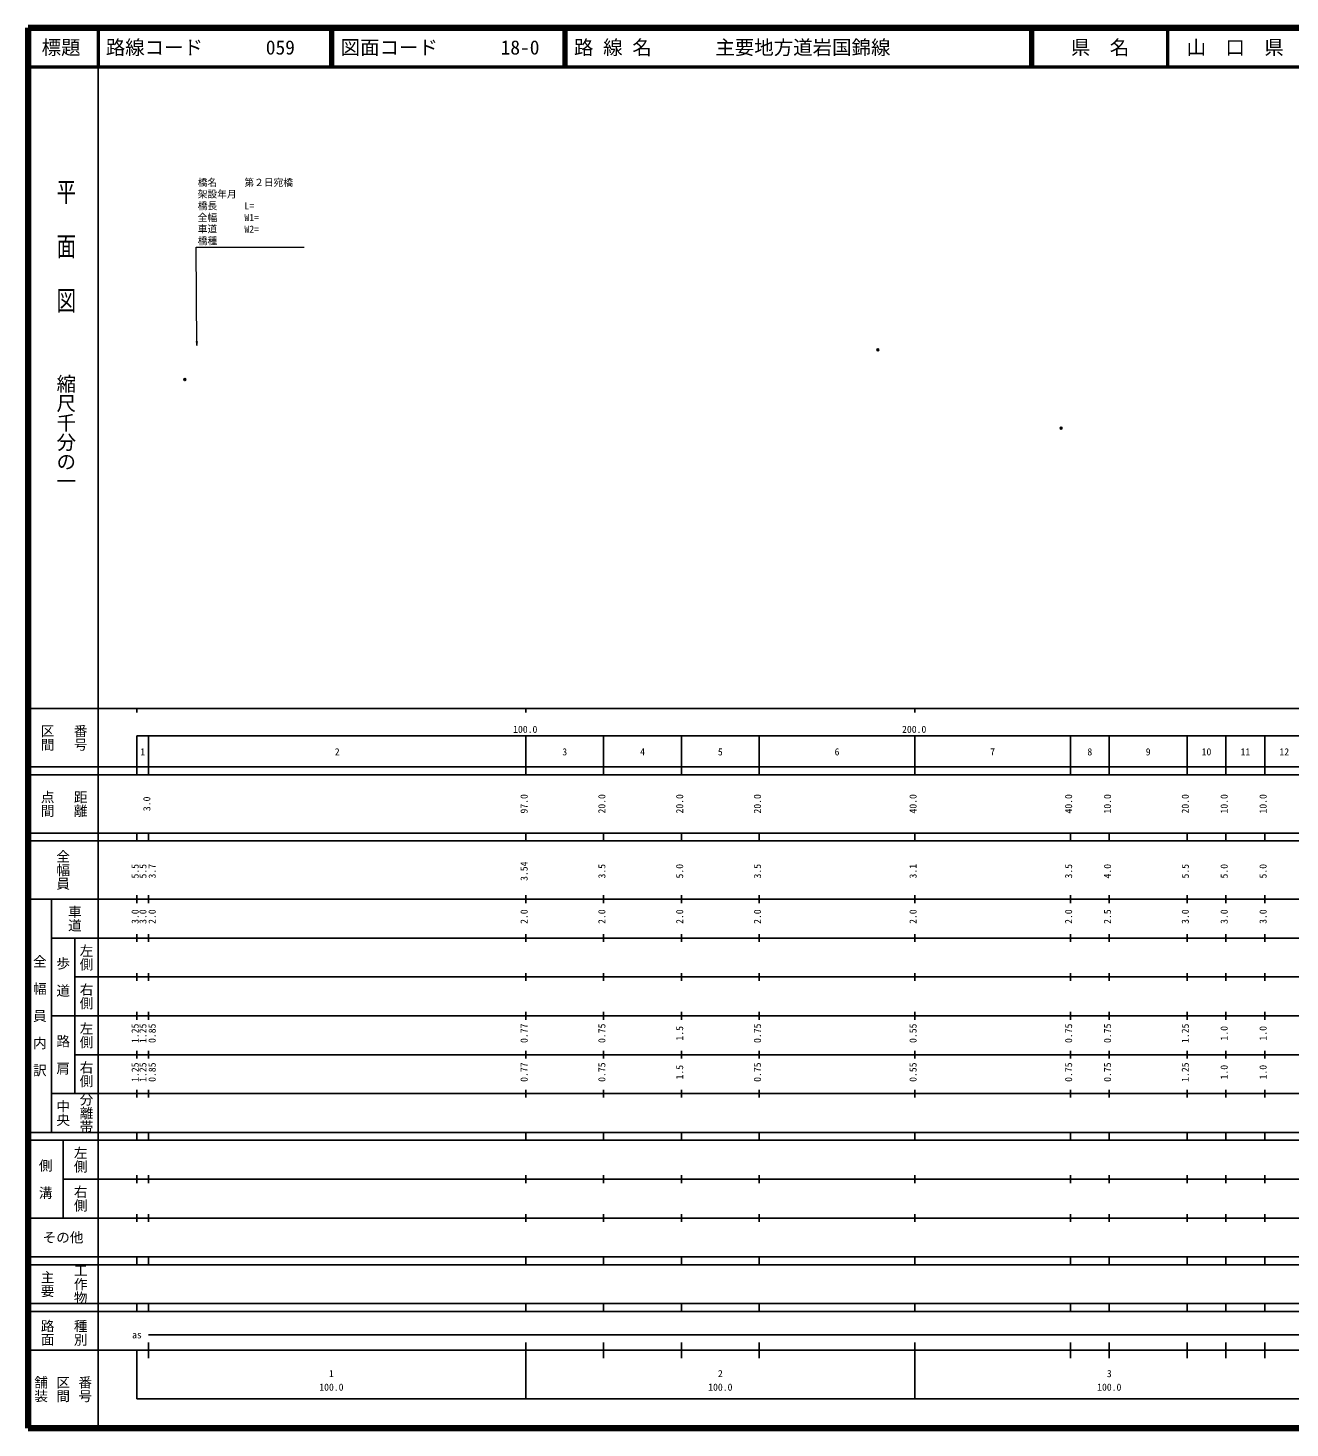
# Model space of a CAD drawing. Units: millimetres on the paper, with parts at other scales. Extents: x 40 to 680, y 20 to 380.
# Drawn here: x 40 to 364.5, y 20 to 380 of the extents above; entities that cross this region are included whole.
import ezdxf
from ezdxf.enums import TextEntityAlignment as Align

# ---------------------------------------------------------------- set-up
doc = ezdxf.new("R2010")
doc.units = ezdxf.units.MM
doc.header["$PDMODE"] = 32
doc.header["$PDSIZE"] = 0.5
for name, color, linetype, lineweight in [('M-BGD-RSTR', 7, 'Continuous', 13), ('M-TTL', 2, 'Continuous', 140), ('M-TTL-BAND', 7, 'Continuous', 25), ('M-TTL-LINE', 7, 'Continuous', 50)]:
    doc.layers.add(name, color=color, linetype=linetype, lineweight=lineweight)
for name, color, linetype in [('M-OTRS', 6, 'Continuous'), ('M-STR-HTXT', 7, 'Continuous'), ('M-TTL-TXT', 7, 'Continuous')]:
    doc.layers.add(name, color=color, linetype=linetype)
doc.styles.add('@ＭＳ ゴシック', font='')
doc.styles.add('ＭＳ ゴシック', font='')
doc.styles.get('@ＭＳ ゴシック').set_extended_font_data('@MS Gothic')
doc.styles.get('ＭＳ ゴシック').set_extended_font_data('MS Gothic')

# ---------------------------------------------------------------- blocks, each defined once
blk = doc.blocks.new('open_arrow')
at = {"color": 0, "linetype": 'Continuous', "lineweight": -2}
blk.add_lwpolyline([(7.5, 1.25), (0, 0), (7.5, -1.25)], dxfattribs=at)

msp = doc.modelspace()

# ---------------------------------------------------------------- linework, layer by layer
at = {"layer": 'M-BGD-RSTR'}
msp.add_lwpolyline([(83.435, 298.39), (83.269, 323.63), (111, 323.63)], dxfattribs=at)
at = {"layer": 'M-OTRS'}
for p in [(258.51, 297.253), (80.318, 289.606), (305.613, 277.085)]:
    msp.add_point(p, dxfattribs=at)
at = {"layer": 'M-TTL'}
for p, q in [((40, 380), (40, 20)), ((680, 380), (40, 380)), ((40, 20), (680, 20))]:
    msp.add_line(p, q, dxfattribs=at)
at = {"layer": 'M-TTL-BAND'}
for p, q in [((58, 370), (58, 20)), ((40, 205), (579, 205)), ((68, 205), (68, 204)), ((168, 205), (168, 204)), ((268, 205), (268, 204)), ((68, 198), (579, 198)), ((68, 198), (68, 188)), ((71, 188), (71, 198)), ((168, 188), (168, 198)), ((188, 188), (188, 198)), ((208, 188), (208, 198)), ((228, 188), (228, 198)), ((268, 188), (268, 198)), ((308, 188), (308, 198)), ((318, 188), (318, 198)), ((338, 188), (338, 198)), ((348, 188), (348, 198)), ((358, 188), (358, 198)), ((40, 190), (579, 190)), ((40, 188), (579, 188)), ((40, 173), (579, 173)), ((68, 171), (68, 173)), ((71, 171), (71, 173)), ((168, 171), (168, 173)), ((188, 171), (188, 173)), ((208, 171), (208, 173)), ((228, 171), (228, 173)), ((268, 171), (268, 173)), ((308, 171), (308, 173)), ((318, 171), (318, 173)), ((338, 171), (338, 173)), ((348, 171), (348, 173)), ((358, 171), (358, 173)), ((40, 171), (579, 171)), ((40, 156), (579, 156)), ((46, 96), (46, 156)), ((68, 155), (68, 157)), ((71, 155), (71, 157)), ((168, 155), (168, 157)), ((188, 155), (188, 157)), ((208, 155), (208, 157)), ((228, 155), (228, 157)), ((268, 155), (268, 157)), ((308, 155), (308, 157)), ((318, 155), (318, 157)), ((338, 155), (338, 157)), ((348, 155), (348, 157)), ((358, 155), (358, 157)), ((46, 146), (579, 146)), ((52, 146), (52, 106)), ((68, 145), (68, 147)), ((71, 145), (71, 147)), ((168, 145), (168, 147)), ((188, 145), (188, 147)), ((208, 145), (208, 147)), ((228, 145), (228, 147)), ((268, 145), (268, 147)), ((308, 145), (308, 147)), ((318, 145), (318, 147)), ((338, 145), (338, 147)), ((348, 145), (348, 147)), ((358, 145), (358, 147)), ((68, 135), (68, 137)), ((71, 135), (71, 137)), ((168, 135), (168, 137)), ((188, 135), (188, 137)), ((208, 135), (208, 137)), ((228, 135), (228, 137)), ((268, 135), (268, 137)), ((308, 135), (308, 137)), ((318, 135), (318, 137)), ((338, 135), (338, 137)), ((348, 135), (348, 137)), ((358, 135), (358, 137)), ((52, 136), (579, 136)), ((46, 126), (579, 126)), ((68, 125), (68, 127)), ((71, 125), (71, 127)), ((168, 125), (168, 127)), ((188, 125), (188, 127)), ((208, 125), (208, 127)), ((228, 125), (228, 127)), ((268, 125), (268, 127)), ((308, 125), (308, 127)), ((318, 125), (318, 127)), ((338, 125), (338, 127)), ((348, 125), (348, 127)), ((358, 125), (358, 127)), ((52, 116), (579, 116)), ((68, 115), (68, 117)), ((71, 115), (71, 117)), ((168, 115), (168, 117)), ((188, 115), (188, 117)), ((208, 115), (208, 117)), ((228, 115), (228, 117)), ((268, 115), (268, 117)), ((308, 115), (308, 117)), ((318, 115), (318, 117)), ((338, 115), (338, 117)), ((348, 115), (348, 117)), ((358, 115), (358, 117)), ((46, 106), (579, 106)), ((68, 105), (68, 107)), ((71, 105), (71, 107)), ((168, 105), (168, 107)), ((188, 105), (188, 107)), ((208, 105), (208, 107)), ((228, 105), (228, 107)), ((268, 105), (268, 107)), ((308, 105), (308, 107)), ((318, 105), (318, 107)), ((338, 105), (338, 107)), ((348, 105), (348, 107)), ((358, 105), (358, 107)), ((40, 96), (579, 96)), ((40, 94), (579, 94)), ((49, 94), (49, 74)), ((68, 94), (68, 96)), ((71, 94), (71, 96)), ((168, 94), (168, 96)), ((188, 94), (188, 96)), ((208, 94), (208, 96)), ((228, 94), (228, 96)), ((268, 94), (268, 96)), ((308, 94), (308, 96)), ((318, 94), (318, 96)), ((338, 94), (338, 96)), ((348, 94), (348, 96)), ((358, 94), (358, 96)), ((49, 84), (579, 84)), ((68, 83), (68, 85)), ((71, 83), (71, 85)), ((168, 83), (168, 85)), ((188, 83), (188, 85)), ((208, 83), (208, 85)), ((228, 83), (228, 85)), ((268, 83), (268, 85)), ((308, 83), (308, 85)), ((318, 83), (318, 85)), ((338, 83), (338, 85)), ((348, 83), (348, 85)), ((358, 83), (358, 85)), ((40, 74), (579, 74)), ((68, 73), (68, 75)), ((71, 73), (71, 75)), ((168, 73), (168, 75)), ((188, 73), (188, 75)), ((208, 73), (208, 75)), ((228, 73), (228, 75)), ((268, 73), (268, 75)), ((308, 73), (308, 75)), ((318, 73), (318, 75)), ((338, 73), (338, 75)), ((348, 73), (348, 75)), ((358, 73), (358, 75)), ((40, 64), (579, 64)), ((40, 62), (579, 62)), ((68, 62), (68, 64)), ((71, 62), (71, 64)), ((168, 62), (168, 64)), ((188, 62), (188, 64)), ((208, 62), (208, 64)), ((228, 62), (228, 64)), ((268, 62), (268, 64)), ((308, 62), (308, 64)), ((318, 62), (318, 64)), ((338, 62), (338, 64)), ((348, 62), (348, 64)), ((358, 62), (358, 64)), ((40, 52), (579, 52)), ((68, 50), (68, 52)), ((71, 50), (71, 52)), ((168, 50), (168, 52)), ((188, 50), (188, 52)), ((208, 50), (208, 52)), ((228, 50), (228, 52)), ((268, 50), (268, 52)), ((308, 50), (308, 52)), ((318, 50), (318, 52)), ((338, 50), (338, 52)), ((348, 50), (348, 52)), ((358, 50), (358, 52)), ((40, 50), (579, 50)), ((71, 44), (565, 44)), ((40, 40), (579, 40)), ((68, 40), (68, 27.5)), ((71, 38), (71, 42)), ((168, 27.5), (168, 42)), ((188, 38), (188, 42)), ((208, 38), (208, 42)), ((228, 38), (228, 42)), ((268, 27.5), (268, 42)), ((308, 38), (308, 42)), ((318, 38), (318, 42)), ((338, 38), (338, 42)), ((348, 38), (348, 42)), ((358, 38), (358, 42)), ((68, 27.5), (579, 27.5))]:
    msp.add_line(p, q, dxfattribs=at)
at = {"layer": 'M-TTL-LINE'}
for p, q in [((58, 380), (58, 370)), ((117.75, 380), (117.75, 370)), ((118.25, 380), (118.25, 370)), ((177.75, 380), (177.75, 370)), ((178.25, 380), (178.25, 370)), ((297.75, 380), (297.75, 370)), ((298.25, 380), (298.25, 370)), ((333, 380), (333, 370)), ((40, 370), (680, 370))]:
    msp.add_line(p, q, dxfattribs=at)

# ---------------------------------------------------------------- block references
at = {"layer": 'M-BGD-RSTR', "xscale": 0.133, "yscale": 0.133, "rotation": 90.4}
msp.add_blockref('open_arrow', (83.435, 298.39), dxfattribs=at)

# ---------------------------------------------------------------- texts
at = {"layer": 'M-STR-HTXT', "style": 'ＭＳ ゴシック'}
for s, p in [('橋名', (83.641, 338.801)), ('架設年月', (83.641, 335.801)), ('第２日宛橋', (95.641, 338.801)), ('橋長', (83.641, 332.801)), ('L=', (95.641, 332.801)), ('全幅', (83.641, 329.801)), ('W1=', (95.641, 329.801)), ('車道', (83.641, 326.861)), ('W2=', (95.641, 326.801)), ('橋種', (83.641, 323.801))]:
    msp.add_text(s, height=1.833, dxfattribs=at).set_placement(p, align=Align.BOTTOM_LEFT)
at = {"layer": 'M-TTL-BAND', "style": '@ＭＳ ゴシック', "width": 1.4}
msp.add_text('平  面  図', height=3.666, rotation=270, dxfattribs=at).set_placement((49.777, 306.475), align=Align.MIDDLE_RIGHT)
at = {"layer": 'M-TTL-BAND', "style": '@ＭＳ ゴシック'}
msp.add_text('縮尺千分の一', height=3.666, rotation=270, dxfattribs=at).set_placement((49.777, 261.03), align=Align.MIDDLE_RIGHT)
for s, p in [('区間', (45, 197.5)), ('番号', (53.5, 197.5)), ('点間', (45, 180.5)), ('距離', (53.5, 180.5)), ('全幅員', (49, 163.5)), ('車道', (52, 151)), ('左側', (55, 141)), ('全\u3000幅\u3000員\u3000内\u3000訳', (43, 126)), ('歩\u3000道', (49, 136)), ('右側', (55, 131)), ('左側', (55, 121)), ('路\u3000肩', (49, 116)), ('右側', (55, 111)), ('分離帯', (55, 101)), ('中央', (49, 101)), ('左側', (53.5, 89)), ('側\u3000溝', (44.5, 84)), ('右側', (53.5, 79)), ('工作物', (53.5, 57)), ('主要', (45, 57)), ('路面', (45, 44.5)), ('種別', (53.5, 44.5)), ('舗装', (43.333, 30)), ('区間', (49, 30)), ('番号', (54.667, 30))]:
    msp.add_text(s, height=2.566, rotation=270, dxfattribs=at).set_placement(p, align=Align.MIDDLE_CENTER)
at = {"layer": 'M-TTL-BAND', "style": 'ＭＳ ゴシック'}
for s, p in [('100.0', (167.844, 198.195)), ('200.0', (267.844, 198.195)), ('1', (69.5, 192.405)), ('2', (119.5, 192.405)), ('3', (178, 192.405)), ('4', (198, 192.405)), ('5', (218, 192.405)), ('6', (248, 192.405)), ('7', (288, 192.405)), ('8', (313, 192.405)), ('9', (328, 192.405)), ('10', (343, 192.405)), ('11', (353, 192.405)), ('12', (363, 192.405)), ('as', (68, 42.5)), ('1', (118, 32.523)), ('2', (218, 32.523)), ('3', (318, 32.523)), ('100.0', (118, 29.033)), ('100.0', (218, 29.033)), ('100.0', (318, 29.033))]:
    msp.add_text(s, height=1.833, dxfattribs=at).set_placement(p, align=Align.BOTTOM_CENTER)
for s, p in [('3.0', (72, 180.5)), ('97.0', (169, 180.5)), ('20.0', (189, 180.5)), ('20.0', (209, 180.5)), ('20.0', (229, 180.5)), ('40.0', (269, 180.5)), ('40.0', (309, 180.5)), ('10.0', (319, 180.5)), ('20.0', (339, 180.5)), ('10.0', (349, 180.5)), ('10.0', (359, 180.5)), ('5.5', (69, 163.174)), ('5.5', (71, 163.174)), ('3.7', (73.37, 163.174)), ('3.54', (169, 163.174)), ('3.5', (189, 163.174)), ('5.0', (209, 163.174)), ('3.5', (229, 163.174)), ('3.1', (269, 163.174)), ('3.5', (309, 163.174)), ('4.0', (319, 163.174)), ('5.5', (339, 163.174)), ('5.0', (349, 163.174)), ('5.0', (359, 163.174)), ('3.0', (69, 151.5)), ('3.0', (71, 151.5)), ('2.0', (73.37, 151.5)), ('2.0', (169, 151.5)), ('2.0', (189, 151.5)), ('2.0', (209, 151.5)), ('2.0', (229, 151.5)), ('2.0', (269, 151.5)), ('2.0', (309, 151.5)), ('2.5', (319, 151.5)), ('3.0', (339, 151.5)), ('3.0', (349, 151.5)), ('3.0', (359, 151.5)), ('1.25', (69, 121.5)), ('1.25', (71, 121.5)), ('0.85', (73.37, 121.5)), ('0.77', (169, 121.5)), ('0.75', (189, 121.5)), ('1.5', (209, 121.5)), ('0.75', (229, 121.5)), ('0.55', (269, 121.5)), ('0.75', (309, 121.5)), ('0.75', (319, 121.5)), ('1.25', (339, 121.5)), ('1.0', (349, 121.5)), ('1.0', (359, 121.5)), ('1.25', (69, 111.5)), ('1.25', (71, 111.5)), ('0.85', (73.37, 111.5)), ('0.77', (169, 111.5)), ('0.75', (189, 111.5)), ('1.5', (209, 111.5)), ('0.75', (229, 111.5)), ('0.55', (269, 111.5)), ('0.75', (309, 111.5)), ('0.75', (319, 111.5)), ('1.25', (339, 111.5)), ('1.0', (349, 111.5)), ('1.0', (359, 111.5))]:
    msp.add_text(s, height=1.833, rotation=90, dxfattribs=at).set_placement(p, align=Align.BOTTOM_CENTER)
msp.add_text('その他', height=2.566, dxfattribs=at).set_placement((49, 69), align=Align.MIDDLE_CENTER)
at = {"layer": 'M-TTL-TXT', "style": 'ＭＳ ゴシック'}
for s, p in [('標題', (48.5, 375)), ('県\u3000名', (315.625, 375)), ('山\u3000口\u3000県', (350.375, 375))]:
    msp.add_text(s, height=3.666, dxfattribs=at).set_placement(p, align=Align.MIDDLE_CENTER)
for s, p in [('路線コード', (60, 375)), ('059', (101.142, 375)), ('図面コード', (120.38, 375)), ('18-0', (161.521, 375)), ('路 線 名', (180.38, 375)), ('主要地方道岩国錦線', (216.734, 375))]:
    msp.add_text(s, height=3.666, dxfattribs=at).set_placement(p, align=Align.MIDDLE_LEFT)

doc.saveas('drawing.dxf')
